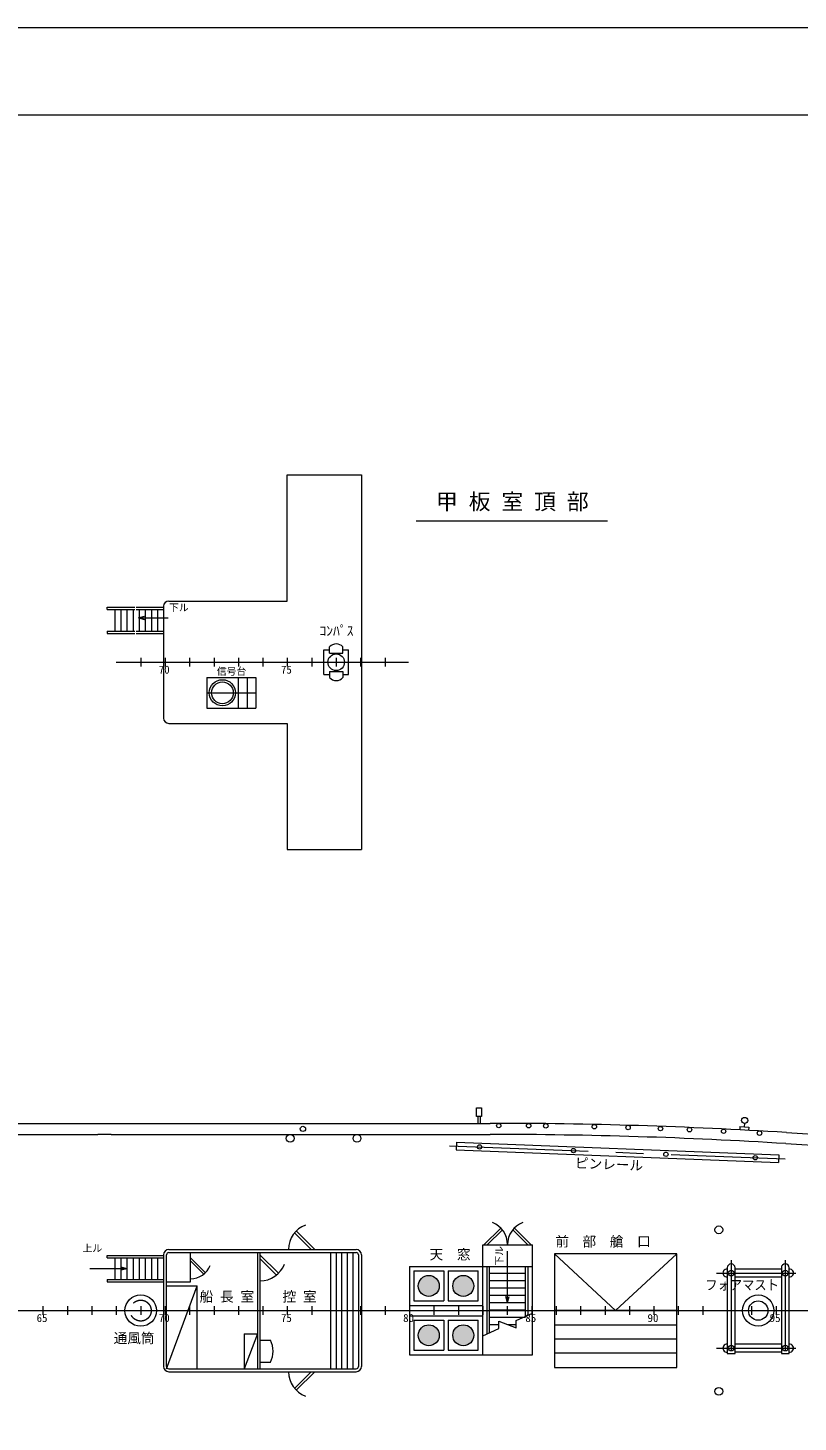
# Model space of a CAD drawing. Units: millimetres, scale not verified. Extents: x -51052 to 51048, y -29700 to 29700.
# Drawn here: x -3051 to 14601, y -2234 to 29700 of the extents above; entities that cross this region are included whole.
import ezdxf
from ezdxf.enums import TextEntityAlignment as Align

# ---------------------------------------------------------------- set-up
doc = ezdxf.new("R2010")
doc.units = ezdxf.units.MM
doc.header["$LTSCALE"] = 100
doc.linetypes.add('USER1', pattern=[50.8, 31.75, -6.35, 6.35, -6.35])
doc.linetypes.add('USER2', pattern=[9.525, 6.35, -3.175])
for name, color, linetype, lineweight in [('0-2_sunpou', 7, 'Continuous', 18), ('0-3_keijou', 7, 'Continuous', 18), ('0-4_frame', 7, 'Continuous', 18), ('0-5_text', 7, 'Continuous', 18), ('0-6_center', 7, 'USER1', 18)]:
    doc.layers.add(name, color=color, linetype=linetype, lineweight=lineweight)
doc.layers.add('0-7_hachi', color=7, linetype='Continuous')
doc.styles.add('ＭＳ ゴシック', font='')
doc.styles.get('ＭＳ ゴシック').set_extended_font_data('MS Gothic')

msp = doc.modelspace()

# ---------------------------------------------------------------- hatches: boundary and pattern name
at = {"layer": '0-7_hachi'}
for points in [[(6376.8, 885.2, 1), (5896.8, 885.2, 1)], [(7166.8, 885.2, 1), (6686.8, 885.2, 1)], [(6376.8, -244.8, 1), (5896.8, -244.8, 1)], [(7166.8, -244.8, 1), (6686.8, -244.8, 1)]]:
    msp.add_hatch(color=256, dxfattribs=at).paths.add_polyline_path(points)

# ---------------------------------------------------------------- linework, layer by layer
at = {"layer": '0-2_sunpou'}
for p, q in [((-1025.1, 15171), (5671.9, 15171)), ((-465.1, 15271), (-465.1, 15071)), ((94.9, 15271), (94.9, 15071)), ((654.9, 15271), (654.9, 15071)), ((1214.9, 15271), (1214.9, 15071)), ((1774.9, 15271), (1774.9, 15071)), ((2334.9, 15271), (2334.9, 15071)), ((2894.9, 15271), (2894.9, 15071)), ((3454.9, 15271), (3454.9, 15071)), ((4014.9, 15271), (4014.9, 15071)), ((4574.9, 15271), (4574.9, 15071)), ((5134.9, 15271), (5134.9, 15071)), ((-42295.4, 320.2), (44823.7, 320.2)), ((-2705.1, 420.2), (-2705.1, 220.2)), ((-2145.1, 420.2), (-2145.1, 220.2)), ((-1585.1, 420.2), (-1585.1, 220.2)), ((-1025.1, 420.2), (-1025.1, 220.2)), ((-465.1, 420.2), (-465.1, 220.2)), ((94.9, 420.2), (94.9, 220.2)), ((654.9, 420.2), (654.9, 220.2)), ((1214.9, 420.2), (1214.9, 220.2)), ((1774.9, 420.2), (1774.9, 220.2)), ((2334.9, 420.2), (2334.9, 220.2)), ((2894.9, 420.2), (2894.9, 220.2)), ((3454.9, 420.2), (3454.9, 220.2)), ((4014.9, 420.2), (4014.9, 220.2)), ((4574.9, 420.2), (4574.9, 220.2)), ((5134.9, 420.2), (5134.9, 220.2)), ((5694.9, 420.2), (5694.9, 220.2)), ((6254.9, 420.2), (6254.9, 220.2)), ((6814.9, 420.2), (6814.9, 220.2)), ((7374.9, 420.2), (7374.9, 220.2)), ((7934.9, 420.2), (7934.9, 220.2)), ((8494.9, 420.2), (8494.9, 220.2)), ((9054.9, 420.2), (9054.9, 220.2)), ((9614.9, 420.2), (9614.9, 220.2)), ((10174.9, 420.2), (10174.9, 220.2)), ((10734.9, 420.2), (10734.9, 220.2)), ((11294.9, 420.2), (11294.9, 220.2)), ((11854.9, 420.2), (11854.9, 220.2)), ((11854.9, 420.2), (11854.9, 220.2)), ((12414.9, 420.2), (12414.9, 220.2)), ((12974.9, 420.2), (12974.9, 220.2)), ((13534.9, 420.2), (13534.9, 220.2)), ((14094.9, 420.2), (14094.9, 220.2))]:
    msp.add_line(p, q, dxfattribs=at)
at = {"layer": '0-3_keijou'}
for p, q in [((2893.4, 19460), (4593.4, 19460)), ((4593.4, 19460), (4593.4, 10882)), ((-572.3, 16431), (58.4, 16431)), ((-572.3, 16381), (58.4, 16381)), ((-501.6, 16381), (-501.6, 15881)), ((-361.6, 16381), (-361.6, 15881)), ((-221.6, 16381), (-221.6, 15881)), ((-81.6, 16381), (-81.6, 15881)), ((58.4, 16451), (58.4, 13891)), ((-572.3, 15881), (58.4, 15881)), ((-572.3, 15831), (58.4, 15831)), ((3734.9, 14891), (3734.9, 15451)), ((3734.9, 15451), (3864.9, 15451)), ((3864.9, 15381), (3864.9, 15521)), ((3864.9, 15381), (4164.9, 15381)), ((4164.9, 15381), (4164.9, 15521)), ((4164.9, 15451), (4294.9, 15451)), ((4294.9, 14891), (4294.9, 15451)), ((1046.8, 14821), (1046.8, 14121)), ((1766.8, 14821), (1766.8, 14121)), ((1971.8, 14821), (1971.8, 14121)), ((3734.9, 14891), (3864.9, 14891)), ((3864.9, 14961), (3864.9, 14821)), ((3864.9, 14961), (4164.9, 14961)), ((4164.9, 14961), (4164.9, 14821)), ((4164.9, 14891), (4294.9, 14891)), ((1046.8, 14471), (2176.8, 14471)), ((1046.8, 14121), (2176.8, 14121)), ((2893.4, 10882), (4593.4, 10882)), ((7261.3, 4765.8), (7261.3, 4609.2)), ((7311.3, 4765.8), (7311.3, 4609.2)), ((13268, 4535.4), (13264.1, 4460.4)), ((13268, 4535.4), (13467.7, 4524.7)), ((13371.9, 4605.7), (13367.8, 4530.1)), ((13467.7, 4524.7), (13463.7, 4449.8)), ((-7844.7, 4355.2), (-1444.7, 4355.2)), ((-1144.7, 4355.2), (-1444.7, 4355.2)), ((-1144.7, 4355.2), (1198.4, 4355.2)), ((1198.4, 4355.2), (2348.4, 4355.2)), ((2348.4, 4355.2), (7544.2, 4355.2)), ((6769.4, 4179.1), (6762.4, 3999.2)), ((6769.4, 4179.1), (14155.3, 3890.8)), ((14331.6, 4399.6), (17908, 4178.5)), ((6762.4, 3999.2), (14148.3, 3710.9)), ((14155.3, 3890.8), (14148.3, 3710.9)), ((14315.9, 4146.1), (17892.3, 3925)), ((3439.7, 1720.2), (3057.5, 2101.4)), ((3524.7, 1720.2), (3099.9, 2143.9)), ((7401.8, 1830.2), (7784.1, 2211.5)), ((7478.3, 1830.2), (7822.3, 2173.3)), ((8405.3, 1830.2), (8061.3, 2173.3)), ((8481.8, 1830.2), (8099.5, 2211.5)), ((58.4, 1600.2), (58.4, -959.8)), ((128.4, -959.8), (128.4, 1600.2)), ((178.4, 1720.2), (4473.4, 1720.2)), ((178.4, 1650.2), (4473.4, 1650.2)), ((678.4, 980.2), (678.4, 1650.2)), ((2208.4, 1650.2), (2208.4, -1009.8)), ((2268.4, 1650.2), (2268.4, -1009.8)), ((2268.4, 1600.2), (2692.1, 1175.4)), ((3883.4, 1650.2), (3883.4, -1009.8)), ((4011.4, 1650.2), (4011.4, -1009.8)), ((4139.4, 1650.2), (4139.4, -1009.8)), ((4267.4, 1650.2), (4267.4, -1009.8)), ((4395.4, 1650.2), (4395.4, -1009.8)), ((4523.4, 1600.2), (4523.4, -959.8)), ((4593.4, 1600.2), (4593.4, -959.8)), ((7941.8, 506.2), (7941.8, 1685.1)), ((8511.8, -689.8), (8511.8, 1830.2)), ((-1231.6, 1530.2), (-1231.6, 1580.2)), ((-1231.6, 1580.2), (-572.3, 1580.2)), ((-1231.6, 1530.2), (-572.3, 1530.2)), ((-1061.6, 1530.2), (-1061.6, 1030.2)), ((-921.6, 1530.2), (-921.6, 1030.2)), ((-781.6, 1530.2), (-781.6, 1030.2)), ((678.1, 1528.8), (1017.1, 1189)), ((678.1, 1460.9), (983.1, 1155.1)), ((2268.4, 1515.2), (2649.6, 1133)), ((5691.8, 1330.2), (8511.8, 1330.2)), ((5691.8, 1330.2), (5691.8, -689.8)), ((7471.8, -214.2), (7471.8, 1330.2)), ((7531.8, -186.7), (7531.8, 1330.2)), ((8351.8, 189.4), (8351.8, 1330.2)), ((8411.8, 216.9), (8411.8, 1330.2)), ((-1231.6, 1030.2), (-1231.6, 980.2)), ((-1231.6, 1030.2), (-572.3, 1030.2)), ((-1231.6, 980.2), (-572.3, 980.2)), ((128.4, 980.2), (678.4, 980.2)), ((5791.8, 1230.2), (5791.8, 540.2)), ((5791.8, 1230.2), (6481.8, 1230.2)), ((6481.8, 1230.2), (6481.8, 540.2)), ((6581.8, 1230.2), (6581.8, 540.2)), ((6581.8, 1230.2), (7271.8, 1230.2)), ((7271.8, 540.2), (7271.8, 1230.2)), ((7531.8, 1178.2), (8351.8, 1178.2)), ((7531.8, 1010.2), (8351.8, 1010.2)), ((128.4, 890.2), (828.4, 890.2)), ((828.4, -1009.8), (828.4, 890.2)), ((7531.8, 842.2), (8351.8, 842.2)), ((7531.8, 674.2), (8351.8, 674.2)), ((7941.8, 506.2), (7905.6, 641.3)), ((7941.8, 506.2), (7978, 641.3)), ((5691.8, 440.2), (7371.8, 440.2)), ((5791.8, 540.2), (6481.8, 540.2)), ((6581.8, 540.2), (7271.8, 540.2)), ((7531.8, 506.2), (8351.8, 506.2)), ((7531.8, 338.2), (8351.8, 338.2)), ((11817.9, 320.2), (9017.9, 320.2)), ((5691.8, 200.2), (7371.8, 200.2)), ((5791.8, 100.2), (5791.8, -589.8)), ((5791.8, 100.2), (6481.8, 100.2)), ((6481.8, 100.2), (6481.8, -589.8)), ((6581.8, 100.2), (6581.8, -589.8)), ((6581.8, 100.2), (7271.8, 100.2)), ((7271.8, -589.8), (7271.8, 100.2)), ((7531.8, 170.2), (8351.8, 170.2)), ((7531.8, 2.2), (7741.8, 2.2)), ((7741.8, -89.5), (7741.8, 75.5)), ((7941.8, 2.2), (8141.8, 2.2)), ((1908.4, -209.8), (1908.4, -1009.8)), ((1908.4, -209.8), (2208.4, -209.8)), ((7371.8, -259.2), (7741.8, -89.5)), ((9017.9, -4.8), (11817.9, -4.8)), ((2268.4, -359.8), (2508.4, -359.8)), ((5791.8, -589.8), (6481.8, -589.8)), ((6581.8, -589.8), (7271.8, -589.8)), ((9017.9, -329.8), (11817.9, -329.8)), ((2268.4, -859.8), (2508.4, -859.8)), ((5691.8, -689.8), (8511.8, -689.8)), ((11817.9, -654.8), (9017.9, -654.8)), ((178.4, -1009.8), (4473.4, -1009.8)), ((178.4, -1079.8), (4473.4, -1079.8)), ((3439.7, -1079.8), (3057.5, -1461)), ((3524.7, -1079.8), (3099.9, -1503.5))]:
    msp.add_line(p, q, dxfattribs=at)
at = {"layer": '0-3_keijou', "linetype": 'USER2'}
for p, q in [((-1231.6, 16381), (-1231.6, 16431)), ((-1231.6, 16431), (-572.3, 16431)), ((-1231.6, 16381), (-572.3, 16381)), ((-1061.6, 16381), (-1061.6, 15881)), ((-921.6, 16381), (-921.6, 15881)), ((-781.6, 16381), (-781.6, 15881)), ((-641.6, 16381), (-641.6, 15881)), ((-1231.6, 15881), (-1231.6, 15831)), ((-1231.6, 15881), (-572.3, 15881)), ((-1231.6, 15831), (-572.3, 15831)), ((-641.6, 1530.2), (-641.6, 1030.2)), ((-572.3, 1580.2), (58.4, 1580.2)), ((-572.3, 1530.2), (58.4, 1530.2)), ((-501.6, 1530.2), (-501.6, 1030.2)), ((-361.6, 1530.2), (-361.6, 1030.2)), ((-221.6, 1530.2), (-221.6, 1030.2)), ((-81.6, 1530.2), (-81.6, 1030.2)), ((-572.3, 1030.2), (58.4, 1030.2)), ((-572.3, 980.2), (58.4, 980.2))]:
    msp.add_line(p, q, dxfattribs=at)
at = {"layer": '0-3_keijou'}
for points in [[(178.4, 16571), (2893.4, 16571), (2893.4, 19460)], [(1046.8, 14821), (2176.8, 14821), (2176.8, 14121)], [(178.4, 13771), (2893.4, 13771), (2893.4, 10882)], [(-8067.4, 4609.2), (-7922, 4609.2), (-1367.1, 4609.2)], [(-1367.1, 4609.2), (-1222.3, 4609.2), (7544.2, 4609.2)], [(7371.8, -689.8), (7371.8, 1830.2), (8511.8, 1830.2)], [(12976.1, 1300.2), (12976.1, 320.2), (12976.1, -659.8), (13156.1, -659.8)], [(13156.1, -659.8), (13156.1, 320.2), (13156.1, 1300.2)], [(14216.1, 1300.2), (14216.1, 320.2), (14216.1, -659.8), (14396.1, -659.8)], [(14396.1, -659.8), (14396.1, 320.2), (14396.1, 1300.2)], [(14216.1, 1270.2), (13686.1, 1270.2), (13156.1, 1270.2)], [(13156.1, 1090.2), (13686.1, 1090.2), (14216.1, 1090.2)], [(7741.8, 75.5), (8141.8, -71.1), (8141.8, 93.9), (8511.8, 263.6)], [(14216.1, -449.8), (13686.1, -449.8), (13156.1, -449.8)], [(14216.1, -629.8), (13686.1, -629.8), (13156.1, -629.8)]]:
    msp.add_lwpolyline(points, dxfattribs=at)
for points in [[(7226.3, 4965.8), (7346.3, 4965.8), (7346.3, 4765.8), (7226.3, 4765.8)], [(11817.9, 1620.2), (9017.9, 1620.2), (9017.9, -979.8), (11817.9, -979.8)]]:
    msp.add_lwpolyline(points, close=True, dxfattribs=at)
for centre, radius in [((4014.9, 15171), 190), ((1406.8, 14471), 300), ((1406.8, 14471), 250), ((3252.9, 4482.2), 60), ((7740.2, 4558.2), 50.8), ((8425.9, 4554.9), 50.8), ((8817.9, 4551), 50.8), ((9930.2, 4532.5), 50.8), ((10704.6, 4513), 50.8), ((11445.6, 4489.2), 50.8), ((12110.9, 4463.6), 50.8), ((12892.9, 4428.3), 50.8), ((13375.7, 4675.6), 70), ((2959.6, 4265.2), 90), ((4491.1, 4265.2), 90), ((13715.6, 4385.1), 50.8), ((7299.5, 4068.3), 50), ((9452.2, 3984.5), 50), ((11569.8, 3901.6), 50), ((13618.2, 3821.7), 50), ((12783.3, 2170.2), 90), ((6136.8, 885.2), 240), ((6926.8, 885.2), 240), ((13066.1, 1180.2), 65), ((14306.1, 1180.2), 65), ((-465.1, 320.2), 360), ((13686.1, 320.2), 357.5), ((13686.1, 320.2), 222.5), ((6136.8, -244.8), 240), ((6926.8, -244.8), 240), ((13066.1, -539.8), 65), ((14306.1, -539.8), 65), ((12783.3, -1529.8), 90)]:
    msp.add_circle(centre, radius, dxfattribs=at)
at = {"layer": '0-3_keijou', "linetype": 'USER2'}
msp.add_circle((-465.1, 320.2), 240, dxfattribs=at)
at = {"layer": '0-3_keijou'}
for centre, radius, start, end in [((178.4, 16451), 120, 90, 180), ((4014.9, 15395.3), 195.7, 39.96621, 140.03379), ((4014.9, 14946.7), 195.7, 219.96621, 320.03379), ((178.4, 13891), 120, 180, 270), ((7544.2, -105390.8), 110000, 86.4624, 90), ((7544.2, -105390.8), 109746, 86.4624, 90), ((7544.2, -105390.8), 109746, 86.4624, 90), ((3524.7, 1720.2), 600, 110.98994, 179.96355), ((7401.8, 1830.2), 540, 0.03645, 69.01006), ((8481.8, 1830.2), 540, 110.98994, 179.96355), ((178.4, 1600.2), 120, 90, 180), ((178.4, 1600.2), 50, 90, 180), ((4473.4, 1600.2), 120, 0, 90), ((4473.4, 1600.2), 50, 0, 90), ((678.1, 1528.8), 480, 270.03645, 339.01006), ((2268.4, 1600.2), 600, 270.03645, 339.01006), ((13066.1, 1300), 90, 0.14099, 179.85901), ((14306.1, 1300), 90, 0.14099, 179.85901), ((12966.6, 1180.2), 90.5, 83.97442, 276.02558), ((14405.6, 1180.2), 90.5, 263.97442, 96.02558), ((2017.6, -609.8), 550.8, 333.00853, 26.99147), ((12966.6, -539.8), 90.5, 83.97442, 276.02558), ((14405.6, -539.8), 90.5, 263.97442, 96.02558), ((178.4, -959.8), 120, 180, 270), ((178.4, -959.8), 50, 180, 270), ((3524.7, -1079.8), 600, 180.03645, 249.01006), ((4473.4, -959.8), 50, 270, 0), ((4473.4, -959.8), 120, 270, 0)]:
    msp.add_arc(centre, radius, start, end, dxfattribs=at)
at = {"layer": '0-4_frame'}
for points in [[(-51051.5, -29700.1), (51048.5, -29700.1), (51048.5, 29699.9), (-51051.5, 29699.9)], [(-49051.5, -27700.1), (49048.5, -27700.1), (49048.5, 27699.9), (-49051.5, 27699.9)]]:
    msp.add_lwpolyline(points, close=True, dxfattribs=at)
at = {"layer": '0-5_text'}
for p, q in [((5844.1, 18412.8), (10234.1, 18412.8)), ((-515.8, 16188.8), (-380.7, 16225)), ((-515.8, 16188.8), (164.7, 16188.8)), ((-515.8, 16188.8), (-380.7, 16152.5)), ((-781.6, 1280.2), (-1633.8, 1280.2)), ((-781.6, 1280.2), (-916.7, 1316.4)), ((-781.6, 1280.2), (-916.7, 1244))]:
    msp.add_line(p, q, dxfattribs=at)
at = {"layer": '0-6_center'}
for p, q in [((6612.7, 4095.1), (14305.1, 3794.9)), ((10417.9, 320.2), (9017.9, 1620.2)), ((10417.9, 320.2), (11817.9, 1620.2)), ((13066.1, 1472.6), (13066.1, -580.3)), ((14306.1, 1472.6), (14306.1, -580.3)), ((12732.9, 1180.2), (14546.6, 1180.2)), ((128.4, -1009.8), (828.4, 890.2)), ((2208.4, -209.8), (1908.4, -1009.8)), ((12732.9, -539.8), (14546.6, -539.8))]:
    msp.add_line(p, q, dxfattribs=at)

# ---------------------------------------------------------------- texts
at = {"layer": '0-2_sunpou', "style": 'ＭＳ ゴシック'}
for s, p in [('70', (-50.6, 14854.5)), ('75', (2749.4, 14854.5)), ('65', (-2850.6, 3.7)), ('70', (-50.6, 3.7)), ('75', (2749.4, 3.7)), ('80', (5549.4, 3.7)), ('85', (8349.4, 3.7)), ('90', (11149.4, 3.7)), ('95', (13949.4, 3.7))]:
    msp.add_text(s, height=183.3, dxfattribs=at).set_placement(p, align=Align.BOTTOM_LEFT)
at = {"layer": '0-5_text', "style": 'ＭＳ ゴシック'}
for s, height, p in [('甲 板 室 頂 部', 366.6, (6303, 18557.6)), ('下ル', 165, (183.6, 16290.2)), ('ｺﾝﾊﾟｽ', 229.1, (3630.2, 15707)), ('信号台', 165, (1278.2, 14830.5)), ('前\u3000部\u3000艙\u3000口', 229.1, (9035.1, 1720.3)), ('上ル', 165, (-1797.8, 1616.6)), ('天\u3000窓', 229.1, (6155, 1422.8)), ('船 長 室', 229.1, (884.7, 458.6)), ('控 室', 229.1, (2785.3, 458.6)), ('通風筒', 229.1, (-1084.7, -493.9))]:
    msp.add_text(s, height=height, dxfattribs=at).set_placement(p, align=Align.BOTTOM_LEFT)
for s, height, rotation, p in [('ピンレール', 229.1, 357.765, (9480.2, 3519.7)), ('下ル', 165, 90, (7884.5, 1349.3))]:
    msp.add_text(s, height=height, rotation=rotation, dxfattribs=at).set_placement(p, align=Align.BOTTOM_LEFT)
at = {"layer": '0-5_text', "style": 'ＭＳ ゴシック', "width": 0.9}
msp.add_text('フォアマスト', height=229.1, dxfattribs=at).set_placement((12472.7, 724.9), align=Align.BOTTOM_LEFT)

doc.saveas('drawing.dxf')
